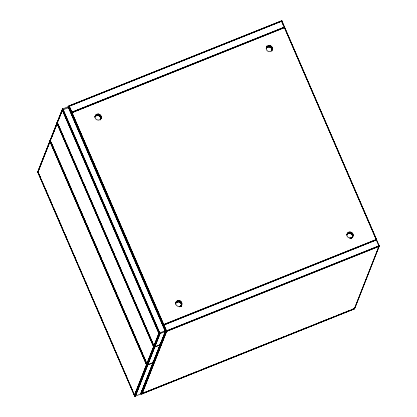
<?xml version="1.0" encoding="UTF-8"?>
<svg xmlns="http://www.w3.org/2000/svg" width="417" height="417" viewBox="0 0 417 417"><rect width="100%" height="100%" fill="white"/><g stroke="black" fill="none" stroke-linecap="round" stroke-linejoin="round"><path stroke-width="0.63" d="M68.904 106.168L69.066 105.908L71.979 112.663L68.904 106.168L281.871 20.892L284.623 27.079L284.451 27.637L281.527 20.876L281.871 20.892M163.516 324.9L163.678 324.64L166.591 331.395L141.957 393.935L141.665 393.94L166.154 331.077L163.516 324.9L376.483 239.629L379.235 245.811L379.063 246.369L376.238 239.728M379.267 245.921L354.429 308.908L379.235 245.811L166.456 330.952C165.58 331.009 167.144 331.89 166.456 330.952L163.693 324.567L376.436 239.494L284.686 27.512L71.677 112.793L72.011 112.595L69.816 107.628M50.467 140.195L50.165 140.42L147.316 365.016L135.056 396.14L134.722 395.994L134.759 395.462L135.29 396.134L140.738 393.971L141.269 392.814M69.081 107.138L68.268 106.684L62.602 108.988L57.134 122.65L154.243 347.106L147.065 364.651L147.754 364.76L153.081 362.628L153.633 361.763M154.259 346.183L154.571 346.902L159.784 333.668L62.602 108.988L159.534 333.673L154.123 346.746L154.16 346.214L154.337 346.866L154.691 346.887L160.138 344.718L160.686 343.858M98.287 114.983L98.323 115.514L98.052 114.68L96.118 114.79L94.967 116.854C95.519 114.842 98.172 115.874 98.85 114.169C101.305 114.685 101.873 117.787 100.513 119.648C101.915 116.593 97.312 113.851 95.248 116.468C95.337 114.764 97.307 113.752 98.85 114.169L98.323 115.514L98.193 115.029L97.839 115.431L96.661 115.4L96.134 114.232M270.075 45.646L269.554 46.355L269.596 45.568L268.929 46.084L269.106 45.568L268.475 46.094L268.626 45.635L268.23 46.146L268.167 45.781L267.99 46.23L267.735 45.995L266.192 48.336C266.744 46.323 269.398 47.35 270.075 45.646C274 46.365 272.541 52.698 268.694 51.552C264.769 50.838 266.228 44.504 270.075 45.646L269.549 46.991L267.636 47.126L266.473 47.95L266.718 46.991L266.614 47.444L267.313 46.636C267.855 46.026 269.914 45.615 269.549 46.991C271.316 47.366 272.473 49.446 271.738 51.129L272.41 49.331M49.941 141.347L50.165 140.42M50.358 140.253L38.197 171.356C37.52 171.455 38.583 172.471 37.827 172.247L57.52 122.285M160.686 343.712L165.799 330.733L165.471 331.416L160.029 333.6L158.908 333.381L62.289 110.005L62.43 109.186M95.733 115.493L96.942 114.3L97.005 114.67L97.401 114.159L97.25 114.618L97.88 114.086L97.703 114.602L98.37 114.091L98.329 114.873L98.85 114.169M266.958 46.975L267.12 46.803M98.282 114.805L98.37 114.091L97.891 114.633M269.507 46.287L269.596 45.568L269.116 46.11M97.588 115.16L97.839 115.431L97.886 115.102M266.969 45.875L267.474 47.048L269.064 46.913L268.621 45.443M181.671 304.718C180.165 308.663 173.816 305.479 176.125 301.924C178.81 297.926 184.309 303.175 180.926 306.485L181.817 304.264M177.142 300.928L176.61 302.268L175.38 303.691C176.751 300.021 182.755 302.492 181.14 306.062M347.351 233.4L346.824 234.745C348.596 231.591 353.877 234.234 352.365 237.539C355.847 233.572 348.341 229.314 346.991 234.281C345.959 238.044 352.261 239.598 353.043 235.746M49.972 140.774L146.946 364.964L134.722 395.994L37.759 172.091L37.905 171.543M50.332 140.133L50.144 140.842M146.763 364.218L153.618 346.814L154.738 347.033L160.18 344.843L160.467 344.072L153.633 361.617M266.76 47.481L266.473 47.95L267.474 47.048M354.57 308.742L141.613 393.919L166.289 331.265L379.267 245.978M98.188 114.738L98.37 114.091L98.052 114.68M269.413 46.219L269.596 45.568L269.278 46.157M95.894 115.327L94.967 116.854L96.03 115.676M352.24 237.56L352.678 236.621L351.87 237.841M95.326 116.077L95.493 115.509L94.779 117.281M266.552 47.554L266.718 46.991L266.192 48.336L266.656 47.564M266.473 47.95L266.578 47.632M95.279 115.936C93.663 119.507 99.668 121.972 101.039 118.308M95.597 115.66L95.78 115.128L95.477 115.822M266.823 47.142L267.005 46.605L266.703 47.303M180.926 306.302L181.171 305.525L180.478 306.474M134.42 395.556L146.565 364.724L147.561 364.979L153.013 362.806L153.414 361.982L141.285 393.106M51.244 138.194L57.311 122.416M50.259 140.326L37.989 171.47M57.41 122.343L51.228 138.246L52.406 135.285M379.235 245.811L354.575 308.596L141.525 393.851M37.739 171.997L62.508 109.077L159.659 333.678L154.452 346.892M62.602 108.988L37.796 172.179M57.233 123.015L62.289 110.005M52.87 134.107L57.291 122.879M59.495 117.286L58.307 120.299L62.701 108.91L159.909 333.642M59.97 116.082L61.388 112.47M62.102 110.661L62.811 108.858L159.706 332.849L158.872 333.334L153.79 346.24L154.123 346.746L153.873 346.438L158.986 333.459M68.148 107.909L68.982 105.954L281.59 20.86M68.258 107.956C68.065 107.346 69.722 105.199 68.941 106.33M68.362 108.024L68.836 106.83L165.804 331.02M68.018 107.805L69.165 107.331L62.31 110.088L63.452 109.629M95.978 115.858L96.483 115.467M98.787 115.66L99.314 114.321M99.22 115.884L99.752 114.539M99.621 116.166L100.148 114.821M99.965 116.505L100.497 115.165M100.257 116.896L100.789 115.551M100.481 117.323L101.013 115.978M100.638 117.776L101.169 116.432M100.721 118.251L101.248 116.906M100.189 120.007L100.539 119.111M100.726 118.725L101.258 117.38M100.471 119.627L101.185 117.855M270.013 47.142L270.539 45.797M270.445 47.361L270.977 46.021M270.847 47.647L271.373 46.303M271.191 47.986L271.722 46.641M134.42 395.519L146.534 364.656L147.243 364.239L147.561 364.979M56.978 123.296L153.696 346.892L146.82 364.343L147.065 364.651L146.732 364.15L153.592 346.746L154.295 346.329L154.618 347.074M154.071 346.24L158.908 333.381M134.472 395.686L146.638 364.797L49.925 141.201M134.545 395.801L146.732 364.865L49.925 141.055M146.888 364.463L153.784 346.96L56.978 123.151M153.941 346.553L159.075 333.527L62.269 109.718M271.483 48.372L272.014 47.032M146.972 364.567L153.889 347.012L56.993 123.005M154.024 346.657L159.179 333.579L62.284 109.577M57.186 122.462L154.123 346.746L159.289 333.626L62.315 109.436M271.707 48.799L272.238 47.46M147.399 364.802L154.368 347.106L130.057 290.727M147.441 365.005L135.171 396.15L147.686 364.938L146.336 362.331M153.388 344.426L154.493 347.095L147.519 364.812L154.738 347.033L154.41 346.282L153.592 346.746L154.723 346.308M271.863 49.258L272.395 47.913M135.41 396.103L147.686 364.938L135.29 396.134M147.754 364.76L154.493 347.095M154.811 346.85L160.029 333.6C160.128 331.76 157.438 334.413 160.013 332.875M271.947 49.727L272.473 48.382M271.952 50.207L272.483 48.862M175.38 303.691L175.911 302.346M175.599 303.268L176.125 301.924M175.343 304.165L175.693 303.268M175.88 302.883L176.407 301.538M176.219 302.549L176.751 301.204M165.731 330.577L140.738 393.971L165.82 330.827M177.043 302.054L177.569 300.714M141.123 393.638L165.82 330.921L68.93 106.914M177.501 301.913L178.033 300.568M141.566 393.888L166.18 331.129L379.256 245.863M141.665 393.94L166.336 331.301M177.986 301.84L178.512 300.501M166.435 331.359L141.775 393.961L354.533 308.82M141.837 393.961L166.539 331.39M178.997 300.501L178.471 301.845L176.61 302.268M178.95 301.924L179.482 300.579M179.419 302.075L179.946 300.73M179.852 302.294L180.384 300.949M180.248 302.58L180.78 301.236M180.597 302.919L181.129 301.574M180.889 303.305L181.416 301.965M180.008 306.349L179.831 306.797L180.441 306.135L180.285 306.589M181.114 303.732L181.645 302.388M181.27 304.186L181.802 302.846M181.353 304.66L181.88 303.315M181.359 305.14L181.885 303.795M347.106 234.364L347.632 233.02M347.444 234.026L347.976 232.686M346.605 235.167L347.835 233.749L348.367 232.405M348.268 233.536L348.794 232.191M348.727 233.39L349.258 232.05M349.211 233.322L349.738 231.977M350.223 231.982L349.696 233.327L347.835 233.749M350.176 233.405L350.707 232.06M350.645 233.556L351.171 232.212M351.078 233.775L351.609 232.431M351.474 234.057L352.005 232.712M351.823 234.396L352.355 233.056M352.115 234.787L352.641 233.442M351.291 238.18L351.234 237.831L350.817 238.368L350.775 237.977L350.561 238.446L350.296 238.044L350.066 238.566L349.806 238.039M352.339 235.214L352.871 233.869M352.495 235.668L353.027 234.323M352.579 236.142L353.105 234.797M352.584 236.616L353.11 235.271M166.211 331.176L141.462 393.752L143.578 392.908M153.3 362.498L160.18 344.843L159.857 344.103M147.634 364.797L154.738 347.033M153.221 362.691L140.738 393.971L153.128 362.754L152.804 362.013M160.352 344.588L165.471 331.416L68.268 106.684M154.691 346.887L159.784 333.668M153.081 362.628L160.279 344.781L159.966 344.067M160.138 344.718L165.57 331.353L68.148 106.721L165.356 331.468M154.571 346.902L160.029 333.6M180.884 306.177L181.171 305.525L180.644 306.365M181.452 305.14L180.962 306.114M352.25 237.591L352.678 236.621M95.43 116.082L95.248 116.468L95.535 115.999M352.005 237.742L352.396 237.007M351.703 237.951L352.057 237.341L351.51 238.065M71.714 112.757L163.355 324.775L163.641 324.588L163.855 324.937L376.629 239.785M97.839 115.431L98.058 115.066M268.282 45.453L269.064 46.913L269.283 46.548L268.788 45.401L269.283 46.548M97.484 114.597L97.88 114.086M268.71 46.073L269.106 45.568M57.025 123.505L57.41 123.239L57.056 123.468M50.796 140.946L49.967 141.431L146.529 364.672L147.248 364.234M269.064 46.913L269.418 46.506L269.549 46.991L269.512 46.464M180.066 306.698L180.832 305.859M351.057 238.279L351.667 237.617M96.41 115.645L96.661 115.4L96.165 114.222M153.665 346.673L154.3 346.329M163.355 324.775L163.693 324.567L71.906 112.642M71.776 112.715L163.428 324.707M153.581 346.762L154.415 346.282M146.534 364.656L147.67 364.213M354.247 248.772L354.659 248.553M163.553 325.062L163.667 324.64L166.591 331.369M354.544 308.486L354.419 308.903M159.706 332.849L158.882 333.313L165.721 330.592M68.93 106.027L281.767 20.855M68.909 106.22L281.96 20.959M68.92 106.272L282.017 21.053M71.542 112.34L284.623 27.079M71.573 112.397L284.644 27.131M71.641 112.491L284.655 27.246M71.724 112.569L284.634 27.366M71.776 112.6L284.608 27.428M163.542 324.76L376.483 239.629M163.521 324.952L376.572 239.692L163.532 325.005M166.289 331.265L379.262 246.04M166.383 331.333L379.22 246.16M166.487 331.379L379.152 246.275M144.788 392.423L146.596 391.699M149.01 390.734L150.824 390.01M153.237 389.04L155.65 388.076M159.273 386.627L162.291 385.417M163.5 384.938L166.519 383.729M167.723 383.244L169.537 382.519M171.95 381.555L173.759 380.83M182.208 377.448L185.226 376.238M186.435 375.759L188.244 375.034M190.663 374.065L192.472 373.34M194.885 372.376L196.699 371.651M205.148 368.268L208.166 367.059M209.37 366.579L211.184 365.855M213.598 364.885L215.407 364.161M217.825 363.197L219.634 362.472M228.083 359.089L231.101 357.88M232.311 357.4L234.119 356.676M236.533 355.706L238.347 354.982M240.76 354.017L242.569 353.293M251.024 349.91L254.042 348.706M255.246 348.221L257.06 347.497M259.473 346.527L261.282 345.802M263.695 344.838L265.509 344.114M273.959 340.731L275.773 340.006M278.186 339.042L279.995 338.317M282.408 337.348L284.222 336.623M296.899 331.551L298.708 330.827M301.121 329.863L302.935 329.138M305.348 328.174L307.157 327.449M319.834 322.372L321.643 321.648M324.061 320.683L325.87 319.959M328.283 318.995L330.097 318.27M342.769 313.193L344.583 312.469M346.996 311.504L348.805 310.78M351.223 309.815L353.032 309.091M141.493 393.81L152.075 389.624M153.258 389.092L175.01 380.445M176.198 379.913L197.95 371.266M199.133 370.734L220.885 362.086M222.073 361.555L239.598 354.601M240.781 354.069L243.825 352.907M245.008 352.375L262.538 345.422M263.721 344.89L266.76 343.728M267.943 343.196L285.473 336.243M286.656 335.711L289.7 334.549M290.884 334.017L308.413 327.064M309.596 326.532L312.635 325.369M313.819 324.843L327.121 319.573M328.309 319.041L331.348 317.884M332.531 317.353L335.576 316.195M336.759 315.664L350.061 310.394M351.244 309.862L354.565 308.544M68.471 107.471L69.159 107.346M343.655 252.942L344.223 252.785M37.858 172.278L38.202 172.221M146.742 364.171L147.019 364.15L144.694 358.776M284.655 27.517L284.321 27.199M356.399 247.912L356.717 247.906M376.436 239.504L284.451 27.611M160.514 344.447L160.441 344.004M376.379 239.587L376.327 239.911M281.538 20.881L283.706 25.875M163.667 324.64L163.855 324.937M268.6 45.458L269.111 46.584M69.837 107.685L71.927 112.434M57.197 122.932L57.134 122.65M284.576 27.538L376.342 239.488M284.53 27.553L376.217 239.52M71.959 112.621L164.157 325.766M71.86 112.668L163.5 324.661M68.732 106.757L165.773 331.108M68.617 106.71L165.721 331.197M68.503 106.679L165.653 331.28M62.368 109.306L159.409 333.657L154.227 346.814L154.16 346.214M160.43 343.665L160.639 344.14M160.347 343.712L160.587 344.27M160.243 343.989L160.482 344.541M59.178 126.716L60.726 130.297M60.96 130.73L62.013 133.278M62.508 134.31L63.28 136.104M64.599 139.252L65.37 141.04M66.381 143.266L67.439 145.814M67.929 146.847L68.701 148.64M68.727 148.801L69.503 150.589M70.02 151.783L70.796 153.576M71.802 155.802L72.86 158.351M73.35 159.383L74.127 161.176M74.148 161.337L74.924 163.125M75.441 164.319L76.217 166.112M76.707 167.144L77.484 168.932M78.021 170.287L79.548 173.707M79.574 173.868L80.345 175.661M80.862 176.855L81.638 178.648M83.447 182.823L83.963 184.017M84.995 186.404L85.766 188.197M86.262 189.229L87.059 191.179M88.868 195.359L89.384 196.553M90.416 198.94L91.193 200.733M91.683 201.765L92.48 203.715M92.996 204.909L93.512 206.102M94.289 207.895L95.321 210.283M95.837 211.476L96.614 213.264M97.13 214.458L97.901 216.251M98.422 217.445L98.938 218.638M99.71 220.431L100.742 222.819M100.977 223.251L102.035 225.8M102.525 226.832L103.327 228.787M104.615 231.769L106.168 235.35M106.398 235.787L107.456 238.336M107.946 239.368L108.748 241.323M110.036 244.305L110.813 246.098M111.819 248.323L112.877 250.872M113.372 251.904L114.169 253.854M115.462 256.841L116.234 258.629M117.245 260.86L118.303 263.408M118.793 264.441L120.367 268.183M120.883 269.377L121.655 271.165M124.214 276.971L125.788 280.719M126.304 281.913L127.081 283.701M127.571 284.733L128.342 286.526M128.884 287.881L129.4 289.075M130.177 290.863L131.209 293.25M131.725 294.444L132.502 296.237M132.992 297.269L133.768 299.057M134.31 300.412L134.827 301.611M135.598 303.399L136.63 305.786M137.146 306.98L137.923 308.773M138.413 309.805L139.189 311.593M139.731 312.948L140.248 314.142M141.019 315.935L142.056 318.322M142.572 319.516L143.344 321.309M143.834 322.341L144.61 324.129M145.152 325.484L147.477 330.858M147.993 332.052L148.765 333.84M149.26 334.872L150.031 336.665M150.573 338.02L152.898 343.394M57.51 122.999L77.395 169.146M77.906 170.152L82.821 181.682M83.327 182.688L88.242 194.218M88.748 195.224L129.551 289.721M57.077 122.739L154.118 347.09L147.17 364.724L147.107 364.124M57.025 122.869L153.998 347.059L147.065 364.651L146.93 364.171M153.378 361.57L153.581 362.045M153.294 361.622L153.534 362.175M153.201 361.675L153.466 362.295M153.185 361.899L153.425 362.451M51.348 142.833L52.38 145.22M52.896 146.414L53.668 148.207M54.163 149.239L54.961 151.189M55.477 152.382L55.993 153.576M56.769 155.369L57.801 157.756M58.317 158.95L59.094 160.738M59.584 161.77L60.382 163.725M60.898 164.918L61.414 166.112M62.19 167.9L63.222 170.292M63.457 170.725L64.515 173.274M65.005 174.306L65.803 176.261M66.324 177.454L68.643 182.823M68.878 183.261L69.936 185.81M70.426 186.842L71.229 188.792M72.516 191.778L74.07 195.359M74.299 195.797L75.357 198.346M75.847 199.378L76.624 201.166M76.65 201.328L77.421 203.121M77.937 204.314L78.714 206.102M79.72 208.328L80.778 210.882M81.273 211.914L82.045 213.702M82.071 213.864L82.847 215.657M83.364 216.85L84.135 218.638M84.63 219.67L85.402 221.463M86.694 224.445L87.466 226.238M87.492 226.4L88.268 228.188M88.785 229.381L89.556 231.174M90.051 232.206L90.823 234M91.365 235.355L91.881 236.548M92.913 238.936L93.689 240.724M94.206 241.917L94.982 243.71M95.472 244.743L96.244 246.53M96.786 247.886L97.302 249.079M98.339 251.472L99.11 253.26M99.6 254.292L100.403 256.247M100.893 257.279L101.67 259.066M102.212 260.422L103.244 262.809M103.76 264.003L104.531 265.796M105.048 266.989L105.824 268.777M106.34 269.971L106.856 271.17M107.633 272.958L108.665 275.345M109.181 276.539L109.958 278.332M110.448 279.364L111.245 281.313M111.761 282.507L112.277 283.701M113.054 285.494L114.086 287.881M114.321 288.314L115.379 290.863M115.869 291.895L116.666 293.849M117.959 296.836L119.507 300.417M119.742 300.85L120.8 303.399M121.29 304.431L122.092 306.386M123.38 309.367L124.157 311.16M125.163 313.386L126.221 315.935M126.711 316.967L128.285 320.709M128.801 321.903L129.578 323.696M132.137 329.503L133.711 333.246M134.227 334.439L134.999 336.232M138.1 343.394L139.132 345.782M139.648 346.975L140.42 348.763M140.915 349.795L141.686 351.588M142.228 352.944L142.744 354.137M143.521 355.93L144.553 358.318M145.069 359.511L145.846 361.299M51.228 142.697L52.005 144.485M52.521 145.679L53.293 147.472M53.809 148.666L56.133 154.04M56.649 155.233L57.426 157.021M57.942 158.215L58.714 160.008M59.23 161.202L61.554 166.571M62.07 167.764L62.847 169.557M63.363 170.751L64.14 172.544M64.656 173.738L66.975 179.107M67.497 180.3L68.268 182.093M68.784 183.287L72.402 191.643M72.918 192.836L73.689 194.63M74.205 195.823L77.823 204.179M78.339 205.373L83.244 216.715M83.76 217.909L85.308 221.49M85.824 222.683L88.665 229.246M89.181 230.445L90.729 234.026M91.25 235.219L92.021 237.007M92.538 238.201L96.155 246.556M96.671 247.75L97.442 249.543M97.959 250.737L98.735 252.53M99.251 253.724L101.576 259.093M102.092 260.286L102.863 262.079M103.385 263.273L104.156 265.061M104.672 266.255L106.997 271.629M107.513 272.822L108.29 274.615M108.806 275.809L109.577 277.597M110.093 278.791L112.418 284.165M112.934 285.358L113.711 287.146M114.227 288.34L115.003 290.133M115.519 291.327L117.839 296.701M118.355 297.894L119.132 299.682M119.648 300.876L123.265 309.232M123.781 310.425L124.553 312.218M125.069 313.412L128.686 321.768M129.202 322.961L134.107 334.304M134.623 335.497L137.464 342.065M137.98 343.259L139.528 346.84M140.044 348.033L142.885 354.601M143.401 355.795L144.178 357.583M50.097 140.466L147.185 365.016L134.936 396.114L134.759 395.462L134.827 396.061L147.065 364.995L50.024 140.644M49.941 140.915L146.831 364.922L134.628 395.905L37.733 171.898M141.108 392.866L141.269 393.247M40.011 176.396L40.783 178.189M45.432 188.932L46.204 190.725M48.012 194.901L48.528 196.094M49.56 198.482L50.337 200.275M50.853 201.468L51.63 203.256M53.433 207.437L53.949 208.63M54.981 211.018L55.758 212.811M56.274 214.004L57.051 215.792M58.854 219.973L59.892 222.36M60.408 223.554L61.179 225.347M65.829 236.09L66.6 237.878M74.607 256.382L75.383 258.175M80.028 268.918L80.804 270.711M85.449 281.454L86.225 283.242M90.875 293.99L91.646 295.778M96.296 306.526L97.067 308.314M98.876 312.495L99.392 313.688M100.424 316.076L101.201 317.863M101.717 319.057L102.488 320.85M104.297 325.025L104.813 326.219M105.845 328.612L106.622 330.4M107.138 331.593L107.914 333.386M111.271 341.142L112.043 342.936M112.559 344.129L113.335 345.917M117.98 356.665L118.756 358.453M125.47 373.976L126.242 375.764M130.891 386.507L131.668 388.3M37.838 171.622L38.103 172.247M38.369 172.841L40.689 178.215M41.205 179.409L41.981 181.197M42.498 182.396L43.274 184.184M43.79 185.377L46.115 190.751M46.631 191.945L47.402 193.733M47.919 194.927L48.695 196.72M49.211 197.913L51.536 203.287M52.052 204.481L52.823 206.269M53.34 207.463L56.957 215.818M57.473 217.012L58.25 218.805M58.766 219.999L62.378 228.354M62.894 229.548L63.671 231.341M64.187 232.535L67.799 240.89M68.315 242.084L71.156 248.652M71.672 249.846L73.22 253.427M73.741 254.62L76.577 261.183M77.093 262.376L77.87 264.17M78.386 265.363L82.003 273.719M82.519 274.912L83.291 276.706M83.807 277.899L84.323 279.093M85.099 280.881L87.424 286.255M87.94 287.449L88.712 289.242M89.228 290.435L89.749 291.629M90.52 293.417L92.845 298.791M93.361 299.985L94.138 301.772M94.654 302.966L98.266 311.327M98.782 312.521L99.559 314.309M100.075 315.502L103.687 323.858M104.203 325.052L109.108 336.394M109.629 337.588L114.534 348.93M115.05 350.124L116.598 353.705M117.114 354.898L122.019 366.241M122.535 367.434L123.312 369.227M123.828 370.421L127.44 378.777M127.956 379.97L128.733 381.758M129.249 382.952L130.026 384.745M130.542 385.939L132.861 391.313M133.383 392.506L134.154 394.294M37.785 171.71L134.722 395.994L134.67 395.488M281.626 20.991L283.742 25.974M268.308 45.437L268.814 46.636M71.844 112.22L71.974 112.606M153.988 346.261L154.123 346.746M134.587 395.509L134.722 395.994M179.55 306.495L179.591 306.886M350.296 238.044L350.306 238.514M50.004 141.379L50.681 140.993L50.004 141.379M50.65 140.847L50.243 140.941L50.645 140.847M141.957 393.929L141.77 393.632L141.957 393.929M69.243 106.199L69.055 105.908L69.243 106.205M378.954 245.978L379.063 246.369L378.954 245.983"/></g></svg>
